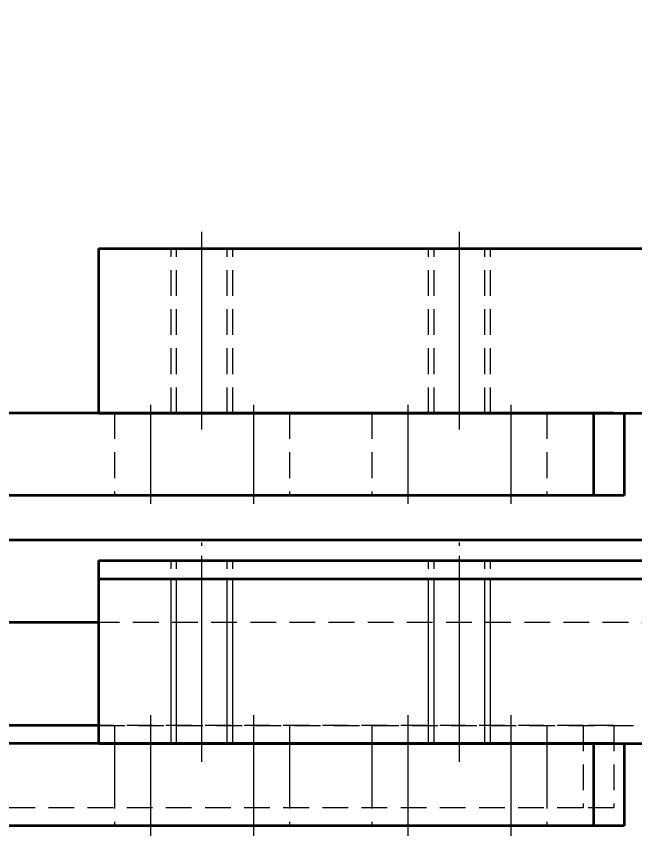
# Model space of a CAD drawing. Header units: millimetres. Extents: x 9439 to 18429, y 1498 to 3280.
# Drawn here: x 10888.5 to 10948.5, y 2833.1 to 2913.2 of the extents above; entities that cross this region are included whole.
import ezdxf

# ---------------------------------------------------------------- set-up
doc = ezdxf.new("R2010")
doc.units = ezdxf.units.MM
doc.linetypes.add('CENTER-HOKUTO', pattern=[23, 20, -1, 1, -1])
doc.linetypes.add('HIDDEN-HOKUTO', pattern=[3.8, 2.5, -1.3])
doc.layers.add('AM_7', color=2, linetype='CENTER-HOKUTO', lineweight=30)
doc.layers.add('AM_HID', color=1, linetype='HIDDEN-HOKUTO', lineweight=25)
doc.layers.add('word_dim', color=253, linetype='Continuous')
doc.styles.get("Standard").update_dxf_attribs({"font": 'romans.shx', "bigfont": 'bigfont.shx'})
doc.dimstyles.new('RS1-6', dxfattribs={"dimscale": 6, "dimtxt": 3.5, "dimasz": 3, "dimexe": 1, "dimexo": 0, "dimgap": 1, "dimtad": 3, "dimdsep": 46, "dimtxsty": 'Standard', "dimblk1": 'OPEN', "dimblk2": 'OPEN', "dimsah": 1, "dimcen": 0, "dimclrd": 256, "dimclre": 256, "dimclrt": 3, "dimadec": 0, "dimazin": 0, "dimtfac": 1, "dimtmove": 0, "dimatfit": 3, "dimldrblk": 'OPEN', "dimfxl": 0, "dimtolj": 1, "dimtzin": 0, "dimarcsym": 0})

# ---------------------------------------------------------------- blocks, each defined once
blk = doc.blocks.new('_Open')
at = {"color": 0, "lineweight": -2}
for p, q in [((-1, 0.1667), (0, 0)), ((-1, -0.1667), (0, 0)), ((0, 0), (-1, 0))]:
    blk.add_line(p, q, dxfattribs=at)
blk = doc.blocks.new('*D269')
at = {"layer": 'DEFPOINTS', "color": 0, "linetype": 'Continuous', "ltscale": 2}
for p in [(10986.514, 3021.932), (10986.514, 2929.159), (10759.513, 2851.319)]:
    blk.add_point(p, dxfattribs=at)
at = {"layer": 'word_dim', "linetype": 'Continuous', "lineweight": -2, "ltscale": 2}
for p, q in [((10759.513, 2851.319), (10759.513, 3027.932)), ((10986.514, 2929.159), (10986.514, 3027.932)), ((10777.513, 3021.932), (10968.514, 3021.932))]:
    blk.add_line(p, q, dxfattribs=at)
at = {"layer": 'word_dim', "linetype": 'Continuous', "lineweight": -2, "ltscale": 2, "xscale": 18, "yscale": 18, "zscale": 18, "rotation": 180}
blk.add_blockref('_Open', (10759.513, 3021.932), dxfattribs=at)
at = {"layer": 'word_dim', "linetype": 'Continuous', "lineweight": -2, "ltscale": 2, "xscale": 18, "yscale": 18, "zscale": 18}
blk.add_blockref('_Open', (10986.514, 3021.932), dxfattribs=at)
at = {"layer": 'word_dim', "color": 3, "linetype": 'Continuous', "ltscale": 2, "insert": (10873.013, 3038.432), "char_height": 21, "attachment_point": 5}
blk.add_mtext('\\A1;227', dxfattribs=at)
blk = doc.blocks.new('*D270')
at = {"layer": 'DEFPOINTS', "color": 0, "linetype": 'Continuous', "ltscale": 2}
for p in [(10978.514, 2934.659), (10663.972, 2668.456), (10821.513, 2668.456)]:
    blk.add_point(p, dxfattribs=at)
at = {"layer": 'word_dim', "linetype": 'Continuous', "lineweight": -2, "ltscale": 2}
for p, q in [((10978.514, 2934.659), (10657.972, 2934.659)), ((10663.972, 2916.659), (10663.972, 2686.456)), ((10821.513, 2668.456), (10657.972, 2668.456))]:
    blk.add_line(p, q, dxfattribs=at)
at = {"layer": 'word_dim', "linetype": 'Continuous', "lineweight": -2, "ltscale": 2, "xscale": 18, "yscale": 18, "zscale": 18}
for p, rotation in [((10663.972, 2934.659), 90), ((10663.972, 2668.456), 270)]:
    blk.add_blockref('_Open', p, dxfattribs=dict(at, rotation=rotation))
at = {"layer": 'word_dim', "color": 3, "linetype": 'Continuous', "ltscale": 2, "insert": (10647.472, 2801.558), "char_height": 21, "attachment_point": 5, "rotation": 90}
blk.add_mtext('\\A1;266.2', dxfattribs=at)

msp = doc.modelspace()

# ---------------------------------------------------------------- linework, layer by layer
at = {"color": 7, "lineweight": 35}
for p, q in [((10896.514, 2890.659), (10970.514, 2890.659)), ((10944.513, 2874.659), (10859.513, 2874.659)), ((10896.514, 2874.659), (10986.514, 2874.659)), ((10944.513, 2866.659), (10859.513, 2866.659)), ((10970.514, 2862.332), (10855.512, 2862.332)), ((10896.514, 2860.332), (10970.514, 2860.332)), ((10896.514, 2858.565), (10970.514, 2858.565)), ((10896.514, 2854.332), (10855.512, 2854.332)), ((10944.513, 2842.565), (10874.513, 2842.565)), ((10896.514, 2842.565), (10970.514, 2842.565)), ((10944.513, 2834.565), (10874.513, 2834.565))]:
    msp.add_line(p, q, dxfattribs=at)
at = {"color": 7, "lineweight": 35, "ltscale": 0.4}
for p, q in [((10896.514, 2874.659), (10896.514, 2890.659)), ((10896.514, 2842.565), (10896.514, 2858.565))]:
    msp.add_line(p, q, dxfattribs=at)
at = {"color": 7, "lineweight": 35, "ltscale": 0.2}
for p, q in [((10944.513, 2874.659), (10944.513, 2866.659)), ((10947.513, 2874.659), (10947.513, 2866.659)), ((10944.513, 2842.565), (10944.513, 2834.565)), ((10947.513, 2842.565), (10947.513, 2834.565))]:
    msp.add_line(p, q, dxfattribs=at)
at = {"color": 7, "lineweight": 35, "ltscale": 0.05}
for p, q in [((10946.513, 2874.659), (10944.513, 2874.659)), ((10946.513, 2842.565), (10944.513, 2842.565))]:
    msp.add_line(p, q, dxfattribs=at)
at = {"color": 7, "lineweight": 35, "ltscale": 0.075}
for p, q in [((10947.513, 2866.659), (10944.513, 2866.659)), ((10947.513, 2834.565), (10944.513, 2834.565))]:
    msp.add_line(p, q, dxfattribs=at)
at = {"color": 7, "lineweight": 35, "ltscale": 0.044176}
msp.add_line((10896.514, 2858.565), (10896.514, 2860.332), dxfattribs=at)
at = {"color": 7, "lineweight": 35, "ltscale": 0.450031}
msp.add_line((10896.514, 2844.332), (10878.513, 2844.332), dxfattribs=at)
at = {"layer": 'AM_7', "color": 2, "lineweight": 13}
for p, q in [((10906.514, 2873.059), (10906.514, 2892.259)), ((10931.514, 2873.059), (10931.514, 2892.259)), ((10901.513, 2875.459), (10901.513, 2865.859)), ((10911.513, 2875.459), (10911.513, 2865.859)), ((10926.513, 2875.459), (10926.513, 2865.859)), ((10936.513, 2875.459), (10936.513, 2865.859)), ((10906.514, 2840.788), (10906.514, 2862.109)), ((10931.514, 2840.788), (10931.514, 2862.109)), ((10901.513, 2845.309), (10901.513, 2833.588)), ((10901.513, 2845.132), (10901.513, 2835.532)), ((10911.513, 2845.309), (10911.513, 2833.588)), ((10911.513, 2845.132), (10911.513, 2835.532)), ((10926.513, 2845.309), (10926.513, 2833.588)), ((10926.513, 2845.132), (10926.513, 2835.532)), ((10936.513, 2845.309), (10936.513, 2833.588)), ((10936.513, 2845.132), (10936.513, 2835.532))]:
    msp.add_line(p, q, dxfattribs=at)
at = {"layer": 'AM_HID', "color": 1, "lineweight": 13}
for p, q in [((10903.514, 2874.659), (10903.514, 2890.659)), ((10904.056, 2874.659), (10904.056, 2890.659)), ((10908.973, 2874.659), (10908.973, 2890.659)), ((10909.514, 2874.659), (10909.514, 2890.659)), ((10928.514, 2874.659), (10928.514, 2890.659)), ((10929.056, 2874.659), (10929.056, 2890.659)), ((10933.973, 2874.659), (10933.973, 2890.659)), ((10934.514, 2874.659), (10934.514, 2890.659)), ((10898.013, 2874.659), (10898.013, 2866.659)), ((10915.013, 2874.659), (10915.013, 2866.659)), ((10923.013, 2874.659), (10923.013, 2866.659)), ((10940.013, 2874.659), (10940.013, 2866.659)), ((10944.513, 2874.659), (10944.513, 2866.659)), ((10947.513, 2874.659), (10946.513, 2874.659)), ((10903.514, 2844.332), (10903.514, 2860.332)), ((10904.056, 2844.332), (10904.056, 2860.332)), ((10908.973, 2844.332), (10908.973, 2860.332)), ((10909.514, 2844.332), (10909.514, 2860.332)), ((10928.514, 2844.332), (10928.514, 2860.332)), ((10929.056, 2844.332), (10929.056, 2860.332)), ((10933.973, 2844.332), (10933.973, 2860.332)), ((10934.514, 2844.332), (10934.514, 2860.332)), ((10903.514, 2842.565), (10903.514, 2858.565)), ((10904.056, 2842.565), (10904.056, 2858.565)), ((10908.973, 2842.565), (10908.973, 2858.565)), ((10909.514, 2842.565), (10909.514, 2858.565)), ((10928.514, 2842.565), (10928.514, 2858.565)), ((10929.056, 2842.565), (10929.056, 2858.565)), ((10933.973, 2842.565), (10933.973, 2858.565)), ((10934.514, 2842.565), (10934.514, 2858.565)), ((10974.514, 2854.332), (10896.514, 2854.332)), ((10943.513, 2844.332), (10896.514, 2844.332)), ((10896.514, 2844.332), (10986.514, 2844.332)), ((10898.013, 2844.332), (10898.013, 2836.332)), ((10915.013, 2844.332), (10915.013, 2836.332)), ((10923.013, 2844.332), (10923.013, 2836.332)), ((10940.013, 2844.332), (10940.013, 2836.332)), ((10943.513, 2844.332), (10943.513, 2836.332)), ((10943.513, 2844.332), (10943.513, 2836.332)), ((10946.513, 2844.332), (10943.513, 2844.332)), ((10946.513, 2844.332), (10946.513, 2836.332)), ((10898.013, 2842.565), (10898.013, 2834.565)), ((10915.013, 2842.565), (10915.013, 2834.565)), ((10923.013, 2842.565), (10923.013, 2834.565)), ((10940.013, 2842.565), (10940.013, 2834.565)), ((10944.513, 2842.565), (10944.513, 2834.565)), ((10947.513, 2842.565), (10946.513, 2842.565)), ((10943.513, 2836.332), (10878.513, 2836.332)), ((10946.513, 2836.332), (10943.513, 2836.332))]:
    msp.add_line(p, q, dxfattribs=at)

# ---------------------------------------------------------------- dimensions: what is measured, and where the dimension line sits
at = {"layer": 'word_dim', "linetype": 'Continuous', "ltscale": 2}
dim = msp.add_linear_dim(base=(10986.514, 3021.932), p1=(10759.513, 2851.319), p2=(10986.514, 2929.159), dimstyle='RS1-6', dxfattribs=at)
dim.commit()
dim.dimension.update_dxf_attribs({"geometry": '*D269', "text_midpoint": (10873.013, 3038.432)})
dim = msp.add_linear_dim(base=(10663.972, 2668.456), p1=(10978.514, 2934.659), p2=(10821.513, 2668.456), angle=90, dimstyle='RS1-6', dxfattribs=at)
dim.commit()
dim.dimension.update_dxf_attribs({"geometry": '*D270', "text_midpoint": (10647.472, 2801.558)})

doc.saveas('drawing.dxf')
